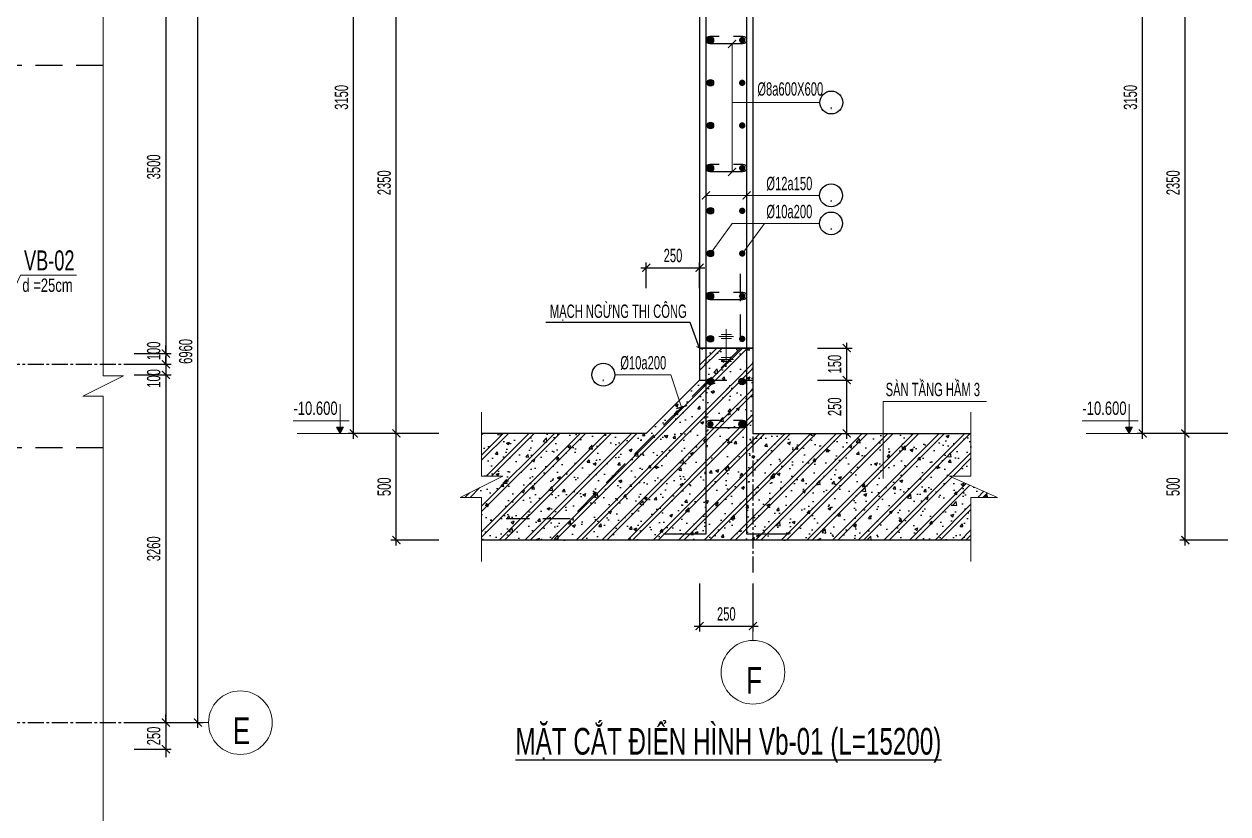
# Model space of a CAD drawing. Header units: millimetres. Extents: x 49116 to 95141, y 45601 to 60451.
# Drawn here: x 58884 to 64527, y 54745 to 58447 of the extents above; entities that cross this region are included whole.
import ezdxf
from ezdxf.enums import TextEntityAlignment as Align

# ---------------------------------------------------------------- set-up
doc = ezdxf.new("R2010")
doc.units = ezdxf.units.MM
doc.header["$MEASUREMENT"] = 0
doc.linetypes.add('CENTER2', pattern=[1.125, 0.75, -0.125, 0.125, -0.125])
doc.linetypes.add('HIDDEN', pattern=[9.525, 6.35, -3.175])
doc.layers.get('DEFPOINTS').update_dxf_attribs({"color": 252})
for name, color, linetype in [('10Midtext', 3, 'Continuous'), ('CDC.01.AXIS', 160, 'CENTER2'), ('CDC.02.DIM', 1, 'Continuous'), ('CDC.03.BORDER', 3, 'Continuous'), ('CDC.04.HIDDEN', 8, 'HIDDEN'), ('CDC.05.STEEL', 4, 'Continuous'), ('CDC.06.TEXT', 2, 'Continuous'), ('CDC.10.HATCH', 251, 'Continuous'), ('CDC.14.STEELNUM', 3, 'Continuous'), ('CDC.16.BIGTEXT', 6, 'Continuous')]:
    doc.layers.add(name, color=color, linetype=linetype)
doc.layers.add('CDC_11.NOTE', color=8, linetype='Continuous', lineweight=18)
doc.layers.add('KCS_CHI', color=1, linetype='Continuous', lineweight=15)
doc.styles.add('arial', font='arial.ttf', dxfattribs={"width": 0.6})
doc.styles.add('arial1', font='arial.ttf', dxfattribs={"width": 0.7})
doc.linetypes.add('ZIGZAG', pattern='A,0.0001,-0.2,[131,ltypeshp.shx,S=0.2,R=0,X=-0.2,Y=0],-0.4,[131,ltypeshp.shx,S=0.2,R=180,X=0.2,Y=0],-0.2', length=0.8001)
doc.dimstyles.new('1-25', dxfattribs={"dimscale": 25, "dimtxt": 2.5, "dimasz": 1, "dimexe": 1, "dimexo": 1, "dimgap": 1, "dimtad": 1, "dimdec": 0, "dimrnd": 1, "dimdsep": 46, "dimtxsty": 'arial1', "dimblk": 'ARCHTICK', "dimcen": 1, "dimdle": 1, "dimclrd": 1, "dimclre": 1, "dimclrt": 2, "dimadec": 0, "dimazin": 0, "dimtfac": 0.00072, "dimtdec": 0, "dimtix": 1, "dimtmove": 2, "dimatfit": 3, "dimldrblk": 'ARCHTICK', "dimfxl": 1, "dimtolj": 1, "dimarcsym": 0})
doc.dimstyles.new('DIM25', dxfattribs={"dimscale": 25, "dimtxt": 2.5, "dimasz": 1.5, "dimexe": 1, "dimexo": 0, "dimgap": 1, "dimtad": 1, "dimdec": 0, "dimzin": 0, "dimdsep": 46, "dimtxsty": 'arial', "dimblk1": 'ARCHTICK', "dimblk2": 'ARCHTICK', "dimsah": 1, "dimcen": 0.09, "dimdle": 1, "dimclrd": 256, "dimclre": 1, "dimclrt": 2, "dimadec": 0, "dimazin": 0, "dimtfac": 1, "dimtdec": 0, "dimtix": 1, "dimtmove": 2, "dimatfit": 0, "dimldrblk": 'DOT', "dimfxl": 50, "dimtolj": 1, "dimtzin": 0, "dimarcsym": 0})
doc.dimstyles.new('dim50', dxfattribs={"dimscale": 25, "dimtxt": 2.5, "dimasz": 1.5, "dimexe": 1, "dimexo": 0, "dimgap": 1, "dimtad": 1, "dimdec": 0, "dimlfac": 2, "dimzin": 0, "dimdsep": 46, "dimtxsty": 'arial', "dimblk1": 'ARCHTICK', "dimblk2": 'ARCHTICK', "dimsah": 1, "dimcen": 0.09, "dimdle": 1, "dimclrd": 256, "dimclre": 1, "dimclrt": 2, "dimadec": 0, "dimazin": 0, "dimtfac": 1, "dimtdec": 0, "dimtix": 1, "dimtmove": 2, "dimatfit": 0, "dimldrblk": 'DOT', "dimfxl": 50, "dimtolj": 1, "dimtzin": 0, "dimarcsym": 0})
pattern_1 = [(50, (38656.8, 85479.55), (143.45204, -12.55043), [15, -165]), (355, (38656.8, 85479.55), (-27.75027, 150.4384), [12, -132]), (100.4514, (38668.76, 85478.5), (115.7019, 137.8879), [12.74804, -140.2284]), (46.1842, (38656.8, 85519.55), (213.4482, -33.1038), [22.5, -247.5]), (96.6356, (38674.59, 85516.79), (186.9325, 194.8236), [19.122, -210.3426]), (351.1842, (38656.8, 85519.55), (186.9324, 194.8237), [18, -198]), (21, (38676.8, 85509.55), (119.3814, -80.52378), [15, -165]), (326, (38676.8, 85509.55), (48.66307, 145.03), [12, -132]), (71.4514, (38686.75, 85502.84), (168.04453, 64.5061), [12.74804, -140.2284]), (37.5, (38656.8, 85479.547), (2.43197, 66.57877), [0, -130.4, 0, -134, 0, -132.5]), (7.5, (38656.8, 85479.55), (52.61391, 78.88234), [0, -76.4, 0, -127.4, 0, -50.5]), (327.5, (38612.2, 85479.547), (106.76449, -4.510974), [0, -50, 0, -156, 0, -207]), (317.5, (38592.2, 85479.55), (116.63723, 20.021), [0, -65, 0, -103.6, 0, -147]), (45, (38656.8, 85479.55), (-60.10408, 60.10408), []), (45, (38656.8, 85504.05), (-60.10408, 60.10408), [])]

# ---------------------------------------------------------------- blocks, each defined once
blk = doc.blocks.new('_ArchTick')
at = {"color": 0, "linetype": 'ByBlock', "const_width": 0.15}
blk.add_lwpolyline([(-0.5, -0.5), (0.5, 0.5)], dxfattribs=at)
blk = doc.blocks.new('*D82')
at = {"layer": 'CDC.02.DIM', "color": 1, "lineweight": -2, "transparency": 16777216}
for p, q in [((59399.6, 58652.3), (59723.5, 58652.3)), ((59399.6, 55172.3), (59723.5, 55172.3))]:
    blk.add_line(p, q, dxfattribs=at)
at = {"layer": 'CDC.02.DIM', "lineweight": -2, "transparency": 16777216}
blk.add_line((59698.5, 55147.3), (59698.5, 58677.3), dxfattribs=at)
at = {"layer": 'DEFPOINTS', "color": 0, "transparency": 16777216}
for p in [(59399.6, 58652.3), (59698.5, 58652.3), (59399.6, 55172.3)]:
    blk.add_point(p, dxfattribs=at)
at = {"layer": 'CDC.02.DIM', "lineweight": -2, "transparency": 16777216, "xscale": 37.5, "yscale": 37.5, "zscale": 37.5}
for p, rotation in [((59698.5, 58652.3), 90), ((59698.5, 55172.3), 270)]:
    blk.add_blockref('_ArchTick', p, dxfattribs=dict(at, rotation=rotation))
at = {"layer": 'CDC.02.DIM', "color": 2, "transparency": 16777216, "insert": (59641.6, 56912.3), "char_height": 62.5, "attachment_point": 5, "rotation": 90, "style": 'arial'}
blk.add_mtext('\\A1;6960', dxfattribs=at)
blk = doc.blocks.new('_DOT')
at = {"color": 0, "linetype": 'ByBlock'}
blk.add_line((-0.5, 0), (-1, 0), dxfattribs=at)
at = {"color": 0, "linetype": 'ByBlock', "const_width": 0.5}
blk.add_lwpolyline([(-0.25, 0, 1), (0.25, 0, 1)], format="xyb", close=True, dxfattribs=at)
blk = doc.blocks.new('*D99')
at = {"layer": 'CDC.02.DIM', "color": 1, "lineweight": -2, "transparency": 16777216}
for p, q in [((62603.8, 56778), (62765.5, 56778)), ((62603.8, 56528), (62765.5, 56528))]:
    blk.add_line(p, q, dxfattribs=at)
at = {"layer": 'CDC.02.DIM', "lineweight": -2, "transparency": 16777216}
blk.add_line((62740.5, 56503), (62740.5, 56803), dxfattribs=at)
at = {"layer": 'DEFPOINTS', "color": 0, "transparency": 16777216}
for p in [(62603.8, 56778), (62740.5, 56778), (62603.8, 56528)]:
    blk.add_point(p, dxfattribs=at)
at = {"layer": 'CDC.02.DIM', "lineweight": -2, "transparency": 16777216, "xscale": 37.5, "yscale": 37.5, "zscale": 37.5}
for p, rotation in [((62740.5, 56778), 90), ((62740.5, 56528), 270)]:
    blk.add_blockref('_ArchTick', p, dxfattribs=dict(at, rotation=rotation))
at = {"layer": 'CDC.02.DIM', "color": 2, "transparency": 16777216, "insert": (62683.6, 56653), "char_height": 62.5, "attachment_point": 5, "rotation": 90, "style": 'arial'}
blk.add_mtext('\\A1;250', dxfattribs=at)
blk = doc.blocks.new('*D100')
at = {"layer": 'CDC.02.DIM', "color": 1, "lineweight": -2, "transparency": 16777216}
for p, q in [((62050.6, 55824.6), (62050.6, 55599.6)), ((62300.6, 55824.6), (62300.6, 55599.6))]:
    blk.add_line(p, q, dxfattribs=at)
at = {"layer": 'CDC.02.DIM', "lineweight": -2, "transparency": 16777216}
blk.add_line((62025.6, 55624.6), (62325.6, 55624.6), dxfattribs=at)
at = {"layer": 'DEFPOINTS', "color": 0, "transparency": 16777216}
for p in [(62050.6, 55824.6), (62300.6, 55824.6), (62300.6, 55624.6)]:
    blk.add_point(p, dxfattribs=at)
at = {"layer": 'CDC.02.DIM', "lineweight": -2, "transparency": 16777216, "xscale": 37.5, "yscale": 37.5, "zscale": 37.5, "rotation": 180}
blk.add_blockref('_ArchTick', (62050.6, 55624.6), dxfattribs=at)
at = {"layer": 'CDC.02.DIM', "lineweight": -2, "transparency": 16777216, "xscale": 37.5, "yscale": 37.5, "zscale": 37.5}
blk.add_blockref('_ArchTick', (62300.6, 55624.6), dxfattribs=at)
at = {"layer": 'CDC.02.DIM', "color": 2, "transparency": 16777216, "insert": (62175.6, 55681.5), "char_height": 62.5, "attachment_point": 5, "style": 'arial'}
blk.add_mtext('\\A1;250', dxfattribs=at)
blk = doc.blocks.new('*D98')
at = {"layer": 'CDC.02.DIM', "lineweight": -2, "transparency": 16777216}
blk.add_line((62740.5, 56753), (62740.5, 56953), dxfattribs=at)
at = {"layer": 'CDC.02.DIM', "color": 1, "lineweight": -2, "transparency": 16777216}
for p, q in [((62603.8, 56928), (62765.5, 56928)), ((62603.8, 56778), (62765.5, 56778))]:
    blk.add_line(p, q, dxfattribs=at)
at = {"layer": 'DEFPOINTS', "color": 0, "transparency": 16777216}
for p in [(62603.8, 56928), (62740.5, 56928), (62603.8, 56778)]:
    blk.add_point(p, dxfattribs=at)
at = {"layer": 'CDC.02.DIM', "lineweight": -2, "transparency": 16777216, "xscale": 37.5, "yscale": 37.5, "zscale": 37.5}
for p, rotation in [((62740.5, 56928), 90), ((62740.5, 56778), 270)]:
    blk.add_blockref('_ArchTick', p, dxfattribs=dict(at, rotation=rotation))
at = {"layer": 'CDC.02.DIM', "color": 2, "transparency": 16777216, "insert": (62683.6, 56853), "char_height": 62.5, "attachment_point": 5, "rotation": 90, "style": 'arial'}
blk.add_mtext('\\A1;150', dxfattribs=at)
blk = doc.blocks.new('*D94')
at = {"layer": 'CDC.02.DIM', "lineweight": -2, "transparency": 16777216}
blk.add_line((60628.7, 56003), (60628.7, 56553), dxfattribs=at)
at = {"layer": 'CDC.02.DIM', "color": 1, "lineweight": -2, "transparency": 16777216}
for p, q in [((60828.7, 56528), (60603.7, 56528)), ((60828.7, 56028), (60603.7, 56028))]:
    blk.add_line(p, q, dxfattribs=at)
at = {"layer": 'DEFPOINTS', "color": 0, "transparency": 16777216}
for p in [(60628.7, 56528), (60828.7, 56528), (60828.7, 56028)]:
    blk.add_point(p, dxfattribs=at)
at = {"layer": 'CDC.02.DIM', "lineweight": -2, "transparency": 16777216, "xscale": 37.5, "yscale": 37.5, "zscale": 37.5}
for p, rotation in [((60628.7, 56528), 90), ((60628.7, 56028), 270)]:
    blk.add_blockref('_ArchTick', p, dxfattribs=dict(at, rotation=rotation))
at = {"layer": 'CDC.02.DIM', "color": 2, "transparency": 16777216, "insert": (60571.8, 56278), "char_height": 62.5, "attachment_point": 5, "rotation": 90, "style": 'arial'}
blk.add_mtext('\\A1;500', dxfattribs=at)
blk = doc.blocks.new('*D95')
at = {"layer": 'CDC.02.DIM', "color": 1, "lineweight": -2, "transparency": 16777216}
for p, q in [((60827.7, 58877.6), (60603.7, 58877.6)), ((60827.7, 56528), (60603.7, 56528))]:
    blk.add_line(p, q, dxfattribs=at)
at = {"layer": 'CDC.02.DIM', "lineweight": -2, "transparency": 16777216}
blk.add_line((60628.7, 56503), (60628.7, 58902.6), dxfattribs=at)
at = {"layer": 'DEFPOINTS', "color": 0, "transparency": 16777216}
for p in [(60628.7, 58877.6), (60827.7, 58877.6), (60827.7, 56528)]:
    blk.add_point(p, dxfattribs=at)
at = {"layer": 'CDC.02.DIM', "lineweight": -2, "transparency": 16777216, "xscale": 37.5, "yscale": 37.5, "zscale": 37.5}
for p, rotation in [((60628.7, 58877.6), 90), ((60628.7, 56528), 270)]:
    blk.add_blockref('_ArchTick', p, dxfattribs=dict(at, rotation=rotation))
at = {"layer": 'CDC.02.DIM', "color": 2, "transparency": 16777216, "insert": (60571.8, 57702.8), "char_height": 62.5, "attachment_point": 5, "rotation": 90, "style": 'arial'}
blk.add_mtext('\\A1;2350', dxfattribs=at)
blk = doc.blocks.new('*D97')
at = {"layer": 'CDC.02.DIM', "color": 1, "lineweight": -2, "transparency": 16777216}
for p, q in [((60828.7, 59678), (60403.7, 59678)), ((60828.7, 56528), (60403.7, 56528))]:
    blk.add_line(p, q, dxfattribs=at)
at = {"layer": 'CDC.02.DIM', "lineweight": -2, "transparency": 16777216}
blk.add_line((60428.7, 56503), (60428.7, 59703), dxfattribs=at)
at = {"layer": 'DEFPOINTS', "color": 0, "transparency": 16777216}
for p in [(60428.7, 59678), (60828.7, 59678), (60828.7, 56528)]:
    blk.add_point(p, dxfattribs=at)
at = {"layer": 'CDC.02.DIM', "lineweight": -2, "transparency": 16777216, "xscale": 37.5, "yscale": 37.5, "zscale": 37.5}
for p, rotation in [((60428.7, 59678), 90), ((60428.7, 56528), 270)]:
    blk.add_blockref('_ArchTick', p, dxfattribs=dict(at, rotation=rotation))
at = {"layer": 'CDC.02.DIM', "color": 2, "transparency": 16777216, "insert": (60371.8, 58103), "char_height": 62.5, "attachment_point": 5, "rotation": 90, "style": 'arial'}
blk.add_mtext('\\A1;3150', dxfattribs=at)
blk = doc.blocks.new('*D104')
at = {"layer": 'CDC.02.DIM', "lineweight": -2, "transparency": 16777216}
blk.add_line((64327, 56003), (64327, 56553), dxfattribs=at)
at = {"layer": 'CDC.02.DIM', "color": 1, "lineweight": -2, "transparency": 16777216}
for p, q in [((64527, 56528), (64302, 56528)), ((64527, 56028), (64302, 56028))]:
    blk.add_line(p, q, dxfattribs=at)
at = {"layer": 'DEFPOINTS', "color": 0, "transparency": 16777216}
for p in [(64327, 56528), (64527, 56528), (64527, 56028)]:
    blk.add_point(p, dxfattribs=at)
at = {"layer": 'CDC.02.DIM', "lineweight": -2, "transparency": 16777216, "xscale": 37.5, "yscale": 37.5, "zscale": 37.5}
for p, rotation in [((64327, 56528), 90), ((64327, 56028), 270)]:
    blk.add_blockref('_ArchTick', p, dxfattribs=dict(at, rotation=rotation))
at = {"layer": 'CDC.02.DIM', "color": 2, "transparency": 16777216, "insert": (64270.1, 56278), "char_height": 62.5, "attachment_point": 5, "rotation": 90, "style": 'arial'}
blk.add_mtext('\\A1;500', dxfattribs=at)
blk = doc.blocks.new('*D105')
at = {"layer": 'CDC.02.DIM', "color": 1, "lineweight": -2, "transparency": 16777216}
for p, q in [((64526.1, 58877.6), (64302, 58877.6)), ((64527, 56528), (64302, 56528))]:
    blk.add_line(p, q, dxfattribs=at)
at = {"layer": 'CDC.02.DIM', "lineweight": -2, "transparency": 16777216}
blk.add_line((64327, 56503), (64327, 58902.6), dxfattribs=at)
at = {"layer": 'DEFPOINTS', "color": 0, "transparency": 16777216}
for p in [(64327, 58877.6), (64526.1, 58877.6), (64527, 56528)]:
    blk.add_point(p, dxfattribs=at)
at = {"layer": 'CDC.02.DIM', "lineweight": -2, "transparency": 16777216, "xscale": 37.5, "yscale": 37.5, "zscale": 37.5}
for p, rotation in [((64327, 58877.6), 90), ((64327, 56528), 270)]:
    blk.add_blockref('_ArchTick', p, dxfattribs=dict(at, rotation=rotation))
at = {"layer": 'CDC.02.DIM', "color": 2, "transparency": 16777216, "insert": (64270.1, 57702.8), "char_height": 62.5, "attachment_point": 5, "rotation": 90, "style": 'arial'}
blk.add_mtext('\\A1;2350', dxfattribs=at)
blk = doc.blocks.new('*D107')
at = {"layer": 'CDC.02.DIM', "color": 1, "lineweight": -2, "transparency": 16777216}
for p, q in [((64527, 59678), (64102.1, 59678)), ((64527, 56528), (64102.1, 56528))]:
    blk.add_line(p, q, dxfattribs=at)
at = {"layer": 'CDC.02.DIM', "lineweight": -2, "transparency": 16777216}
blk.add_line((64127.1, 56503), (64127.1, 59703), dxfattribs=at)
at = {"layer": 'DEFPOINTS', "color": 0, "transparency": 16777216}
for p in [(64127.1, 59678), (64527, 59678), (64527, 56528)]:
    blk.add_point(p, dxfattribs=at)
at = {"layer": 'CDC.02.DIM', "lineweight": -2, "transparency": 16777216, "xscale": 37.5, "yscale": 37.5, "zscale": 37.5}
for p, rotation in [((64127.1, 59678), 90), ((64127.1, 56528), 270)]:
    blk.add_blockref('_ArchTick', p, dxfattribs=dict(at, rotation=rotation))
at = {"layer": 'CDC.02.DIM', "color": 2, "transparency": 16777216, "insert": (64070.1, 58103), "char_height": 62.5, "attachment_point": 5, "rotation": 90, "style": 'arial'}
blk.add_mtext('\\A1;3150', dxfattribs=at)
blk = doc.blocks.new('*D200')
at = {"layer": 'CDC.02.DIM', "lineweight": -2, "transparency": 16777216}
blk.add_line((61775.6, 57304.6), (62075.6, 57304.6), dxfattribs=at)
at = {"layer": 'CDC.02.DIM', "color": 1, "lineweight": -2, "transparency": 16777216}
for p, q in [((61800.6, 57208.4), (61800.6, 57329.6)), ((62050.6, 57208.4), (62050.6, 57329.6))]:
    blk.add_line(p, q, dxfattribs=at)
at = {"layer": 'DEFPOINTS', "color": 0, "transparency": 16777216}
for p in [(62050.6, 57304.6), (61800.6, 57208.4), (62050.6, 57208.4)]:
    blk.add_point(p, dxfattribs=at)
at = {"layer": 'CDC.02.DIM', "lineweight": -2, "transparency": 16777216, "xscale": 37.5, "yscale": 37.5, "zscale": 37.5, "rotation": 180}
blk.add_blockref('_ArchTick', (61800.6, 57304.6), dxfattribs=at)
at = {"layer": 'CDC.02.DIM', "lineweight": -2, "transparency": 16777216, "xscale": 37.5, "yscale": 37.5, "zscale": 37.5}
blk.add_blockref('_ArchTick', (62050.6, 57304.6), dxfattribs=at)
at = {"layer": 'CDC.02.DIM', "color": 2, "transparency": 16777216, "insert": (61925.6, 57361.5), "char_height": 62.5, "attachment_point": 5, "style": 'arial'}
blk.add_mtext('\\A1;250', dxfattribs=at)
blk = doc.blocks.new('bang')
at = {"layer": 'CDC_11.NOTE', "ltscale": 3}
for points in [[(-25, 65), (25, 65)], [(0, 90), (0, -90)], [(-35, 55), (35, 55)], [(-25, 45), (25, 45)], [(-35, -55), (35, -55)], [(-25, -45), (25, -45)], [(-25, -65), (25, -65)]]:
    blk.add_lwpolyline(points, dxfattribs=at)
blk = doc.blocks.new('*D221')
at = {"layer": 'CDC.02.DIM', "color": 1, "lineweight": -2, "transparency": 16777216}
for p, q in [((59399.6, 58652.3), (59573.5, 58652.3)), ((59399.6, 56902.3), (59573.5, 56902.3))]:
    blk.add_line(p, q, dxfattribs=at)
at = {"layer": 'CDC.02.DIM', "lineweight": -2, "transparency": 16777216}
blk.add_line((59548.5, 58677.3), (59548.5, 56877.3), dxfattribs=at)
at = {"layer": 'DEFPOINTS', "color": 0, "transparency": 16777216}
for p in [(59399.6, 58652.3), (59399.6, 56902.3), (59548.5, 56902.3)]:
    blk.add_point(p, dxfattribs=at)
at = {"layer": 'CDC.02.DIM', "lineweight": -2, "transparency": 16777216, "xscale": 37.5, "yscale": 37.5, "zscale": 37.5}
for p, rotation in [((59548.5, 58652.3), 90), ((59548.5, 56902.3), 270)]:
    blk.add_blockref('_ArchTick', p, dxfattribs=dict(at, rotation=rotation))
at = {"layer": 'CDC.02.DIM', "color": 2, "transparency": 16777216, "insert": (59491.5, 57777.3), "char_height": 62.5, "attachment_point": 5, "rotation": 90, "style": 'arial'}
blk.add_mtext('\\A1;3500', dxfattribs=at)
blk = doc.blocks.new('*D222')
at = {"layer": 'CDC.02.DIM', "color": 1, "lineweight": -2, "transparency": 16777216}
for p, q in [((59399.6, 56902.3), (59573.5, 56902.3)), ((59399.6, 56852.3), (59573.5, 56852.3))]:
    blk.add_line(p, q, dxfattribs=at)
at = {"layer": 'CDC.02.DIM', "lineweight": -2, "transparency": 16777216}
for p, q in [((59548.5, 56902.3), (59548.5, 56939.8)), ((59548.5, 56902.3), (59548.5, 56852.3)), ((59548.5, 56852.3), (59548.5, 56814.8))]:
    blk.add_line(p, q, dxfattribs=at)
at = {"layer": 'DEFPOINTS', "color": 0, "transparency": 16777216}
for p in [(59399.6, 56902.3), (59399.6, 56852.3), (59548.5, 56852.3)]:
    blk.add_point(p, dxfattribs=at)
at = {"layer": 'CDC.02.DIM', "lineweight": -2, "transparency": 16777216, "xscale": 37.5, "yscale": 37.5, "zscale": 37.5}
for p, rotation in [((59548.5, 56902.3), 270), ((59548.5, 56852.3), 90)]:
    blk.add_blockref('_ArchTick', p, dxfattribs=dict(at, rotation=rotation))
at = {"layer": 'CDC.02.DIM', "color": 2, "transparency": 16777216, "insert": (59491.6, 56914.7), "char_height": 62.5, "attachment_point": 5, "rotation": 90, "style": 'arial'}
blk.add_mtext('\\A1;100', dxfattribs=at)
blk = doc.blocks.new('*D223')
at = {"layer": 'CDC.02.DIM', "lineweight": -2, "transparency": 16777216}
for p, q in [((59548.5, 56852.3), (59548.5, 56889.8)), ((59548.5, 56852.3), (59548.5, 56802.3)), ((59548.5, 56802.3), (59548.5, 56764.8))]:
    blk.add_line(p, q, dxfattribs=at)
at = {"layer": 'CDC.02.DIM', "color": 1, "lineweight": -2, "transparency": 16777216}
for p, q in [((59399.6, 56852.3), (59573.5, 56852.3)), ((59399.6, 56802.3), (59573.5, 56802.3))]:
    blk.add_line(p, q, dxfattribs=at)
at = {"layer": 'DEFPOINTS', "color": 0, "transparency": 16777216}
for p in [(59399.6, 56852.3), (59399.6, 56802.3), (59548.5, 56802.3)]:
    blk.add_point(p, dxfattribs=at)
at = {"layer": 'CDC.02.DIM', "lineweight": -2, "transparency": 16777216, "xscale": 37.5, "yscale": 37.5, "zscale": 37.5}
for p, rotation in [((59548.5, 56852.3), 270), ((59548.5, 56802.3), 90)]:
    blk.add_blockref('_ArchTick', p, dxfattribs=dict(at, rotation=rotation))
at = {"layer": 'CDC.02.DIM', "color": 2, "transparency": 16777216, "insert": (59491.6, 56785.7), "char_height": 62.5, "attachment_point": 5, "rotation": 90, "style": 'arial'}
blk.add_mtext('\\A1;100', dxfattribs=at)
blk = doc.blocks.new('*D224')
at = {"layer": 'CDC.02.DIM', "color": 1, "lineweight": -2, "transparency": 16777216}
for p, q in [((59399.6, 56802.3), (59573.5, 56802.3)), ((59399.6, 55172.3), (59573.5, 55172.3))]:
    blk.add_line(p, q, dxfattribs=at)
at = {"layer": 'CDC.02.DIM', "lineweight": -2, "transparency": 16777216}
blk.add_line((59548.5, 56827.3), (59548.5, 55147.3), dxfattribs=at)
at = {"layer": 'DEFPOINTS', "color": 0, "transparency": 16777216}
for p in [(59399.6, 56802.3), (59399.6, 55172.3), (59548.5, 55172.3)]:
    blk.add_point(p, dxfattribs=at)
at = {"layer": 'CDC.02.DIM', "lineweight": -2, "transparency": 16777216, "xscale": 37.5, "yscale": 37.5, "zscale": 37.5}
for p, rotation in [((59548.5, 56802.3), 90), ((59548.5, 55172.3), 270)]:
    blk.add_blockref('_ArchTick', p, dxfattribs=dict(at, rotation=rotation))
at = {"layer": 'CDC.02.DIM', "color": 2, "transparency": 16777216, "insert": (59491.5, 55987.3), "char_height": 62.5, "attachment_point": 5, "rotation": 90, "style": 'arial'}
blk.add_mtext('\\A1;3260', dxfattribs=at)
blk = doc.blocks.new('*D225')
at = {"layer": 'CDC.02.DIM', "lineweight": -2, "transparency": 16777216}
for p, q in [((59548.5, 55172.3), (59548.5, 55209.8)), ((59548.5, 55172.3), (59548.5, 55047.3)), ((59548.5, 55047.3), (59548.5, 55009.8))]:
    blk.add_line(p, q, dxfattribs=at)
at = {"layer": 'CDC.02.DIM', "color": 1, "lineweight": -2, "transparency": 16777216}
for p, q in [((59399.6, 55172.3), (59573.5, 55172.3)), ((59399.6, 55047.3), (59573.5, 55047.3))]:
    blk.add_line(p, q, dxfattribs=at)
at = {"layer": 'DEFPOINTS', "color": 0, "transparency": 16777216}
for p in [(59399.6, 55172.3), (59399.6, 55047.3), (59548.5, 55047.3)]:
    blk.add_point(p, dxfattribs=at)
at = {"layer": 'CDC.02.DIM', "lineweight": -2, "transparency": 16777216, "xscale": 37.5, "yscale": 37.5, "zscale": 37.5}
for p, rotation in [((59548.5, 55172.3), 270), ((59548.5, 55047.3), 90)]:
    blk.add_blockref('_ArchTick', p, dxfattribs=dict(at, rotation=rotation))
at = {"layer": 'CDC.02.DIM', "color": 2, "transparency": 16777216, "insert": (59491.6, 55109.8), "char_height": 62.5, "attachment_point": 5, "rotation": 90, "style": 'arial'}
blk.add_mtext('\\A1;250', dxfattribs=at)

msp = doc.modelspace()

# ---------------------------------------------------------------- hatches: boundary and pattern name
at = {"layer": 'CDC.05.STEEL'}
for points in [[(62116.12, 58371.3, 1), (62086.12, 58371.3, 1)], [(62235.04, 58371.3, -1), (62265.04, 58371.3, -1)], [(62116.12, 58171.3, 1), (62086.12, 58171.3, 1)], [(62235.04, 58171.3, -1), (62265.04, 58171.3, -1)], [(62116.12, 57971.3, 1), (62086.12, 57971.3, 1)], [(62235.04, 57971.3, -1), (62265.04, 57971.3, -1)], [(62116.12, 57771.3, 1), (62086.12, 57771.3, 1)], [(62235.04, 57771.3, -1), (62265.04, 57771.3, -1)], [(62116.12, 57571.3, 1), (62086.12, 57571.3, 1)], [(62235.04, 57571.3, -1), (62265.04, 57571.3, -1)], [(62116.12, 57371.3, 1), (62086.12, 57371.3, 1)], [(62235.04, 57371.3, -1), (62265.04, 57371.3, -1)], [(62116.12, 57171.3, 1), (62086.12, 57171.3, 1)], [(62235.04, 57171.3, -1), (62265.04, 57171.3, -1)], [(62116.12, 56971.3, 1), (62086.12, 56971.3, 1)], [(62235.04, 56971.3, -1), (62265.04, 56971.3, -1)], [(62116.12, 56771.3, 1), (62086.12, 56771.3, 1)], [(62235.04, 56771.3, -1), (62265.04, 56771.3, -1)], [(62116.12, 56571.3, 1), (62086.12, 56571.3, 1)], [(62235.04, 56571.3, -1), (62265.04, 56571.3, -1)]]:
    msp.add_hatch(color=1, dxfattribs=at).paths.add_polyline_path(points)
at = {"layer": 'CDC.10.HATCH'}
h = msp.add_hatch(dxfattribs=at)
h.set_pattern_fill('CHAU-01', color=256, scale=20, style=0, pattern_type=2)
h.set_pattern_definition(pattern_1)
h.paths.add_polyline_path([(62300.58, 56928.02), (62240.58, 56928.02), (62240.58, 56875.6), (62175.58, 56810.6), (62258.15, 56728.02), (62300.58, 56728.02)])
h.paths.add_polyline_path([(62265.04, 56771.3, -1), (62235.04, 56771.3, -1)], flags=16)
h.paths.add_polyline_path([(62240.58, 56928.02), (62175.58, 56928.02), (62175.58, 56810.6), (62240.58, 56875.6)])
h.paths.add_polyline_path([(62175.55, 56928.02), (62110.58, 56928.02), (62110.58, 56875.6), (62175.58, 56810.6), (62175.58, 56869.03), (62175.55, 56869.03)], flags=17)
h.paths.add_polyline_path([(62110.58, 56875.6), (62110.58, 56928.02), (62050.58, 56928.02), (62050.58, 56728.02), (62093, 56728.02), (62175.58, 56810.6)])
h.paths.add_polyline_path([(62116.12, 56771.3, -1), (62086.12, 56771.3, -1)], flags=16)
h.paths.add_polyline_path([(62175.58, 56810.6), (62175.58, 56753.67), (62232.51, 56753.67)])
h.paths.add_polyline_path([(62175.58, 56810.6), (62118.64, 56753.67), (62175.58, 56753.67)], flags=17)
h.paths.add_polyline_path([(62232.51, 56753.67), (62175.58, 56753.67), (62175.58, 56728.02), (62258.15, 56728.02)])
h.paths.add_polyline_path([(62270.58, 56771.89, -0.4142136), (62252.35, 56753.67), (62232.51, 56753.67), (62258.15, 56728.02), (62270.58, 56728.02)], flags=16)
h = msp.add_hatch(dxfattribs=at)
h.set_pattern_fill('CHAU-01', color=256, scale=20, style=0, pattern_type=2)
h.set_pattern_definition(pattern_1)
h.paths.add_polyline_path([(63322.49, 56528.02), (62300.58, 56528.02), (62300.58, 56728.02), (62270.58, 56728.02), (62270.58, 56715.6), (62258.15, 56728.02), (62050.58, 56778.02), (61800.58, 56528.02), (61028.67, 56528.02), (61028.67, 56328.02), (61128.67, 56328.02), (60928.67, 56228.02), (61028.67, 56228.02), (61028.67, 56028.02), (63322.49, 56028.02), (63322.49, 56228.02), (63447.49, 56228.02), (63222.49, 56328.02), (63322.49, 56328.02)])
at = {"layer": 'KCS_CHI'}
for points in [[(60365.24, 56557.02), (60348.74, 56557.02), (60365.24, 56528.02)], [(60365.24, 56557.02), (60381.74, 56557.02), (60365.24, 56528.02)], [(64063.55, 56557.02), (64047.05, 56557.02), (64063.55, 56528.02)], [(64063.55, 56557.02), (64080.05, 56557.02), (64063.55, 56528.02)]]:
    msp.add_hatch(color=256, dxfattribs=at).paths.add_polyline_path(points)

# ---------------------------------------------------------------- linework, layer by layer
at = {"layer": 'CDC.01.AXIS', "ltscale": 100}
for p, q in [((62300.58, 60000.36), (62300.58, 55874.19)), ((50688.22, 56852.3), (59448.48, 56852.3)), ((50688.22, 55172.3), (59498.48, 55172.3))]:
    msp.add_line(p, q, dxfattribs=at)
at = {"layer": 'CDC.03.BORDER', "ltscale": 5}
for p, q in [((62300.58, 59678.02), (62300.58, 56528.02)), ((62050.58, 59078.02), (62050.58, 56778.02))]:
    msp.add_line(p, q, dxfattribs=at)
at = {"layer": 'CDC.03.BORDER', "linetype": 'ZIGZAG', "ltscale": 40}
msp.add_line((62300.58, 56928.02), (62050.58, 56928.02), dxfattribs=at)
at = {"layer": 'CDC.03.BORDER'}
for p, q in [((61800.58, 56528.02), (62050.58, 56778.02)), ((61800.58, 56528.02), (61028.67, 56528.02)), ((62300.58, 56528.02), (63322.49, 56528.02)), ((63322.49, 56028.02), (61028.67, 56028.02))]:
    msp.add_line(p, q, dxfattribs=at)
at = {"layer": 'CDC.04.HIDDEN', "ltscale": 20}
for p, q in [((59254.21, 58252.3), (58827.85, 58252.3)), ((62050.58, 56778.02), (62300.58, 56778.02)), ((59254.21, 56459.8), (58802.85, 56459.8))]:
    msp.add_line(p, q, dxfattribs=at)
at = {"layer": 'CDC.05.STEEL'}
msp.add_line((62050.58, 56928.02), (62300.58, 56928.02), dxfattribs=at)
for points in [[(61880.58, 56058.02), (62080.58, 56058.02), (62080.58, 59648.02), (61880.58, 59648.02)], [(62070.58, 59648.02), (62270.58, 59648.02), (62270.58, 56058.02), (62470.58, 56058.02)]]:
    msp.add_lwpolyline(points, dxfattribs=at)
for points in [[(62209.83, 58390.12), (62252.35, 58390.12, -1), (62252.35, 58353.67), (62098.8, 58353.67, -1), (62098.8, 58390.12), (62141.33, 58390.12)], [(62209.83, 57790.12), (62252.35, 57790.12, -1), (62252.35, 57753.67), (62098.8, 57753.67, -1), (62098.8, 57790.12), (62141.33, 57790.12)], [(62209.83, 57190.12), (62252.35, 57190.12, -1), (62252.35, 57153.67), (62098.8, 57153.67, -1), (62098.8, 57190.12), (62141.33, 57190.12)], [(62209.83, 56590.12), (62252.35, 56590.12, -1), (62252.35, 56553.67), (62098.8, 56553.67, -1), (62098.8, 56590.12), (62141.33, 56590.12)]]:
    msp.add_lwpolyline(points, format="xyb", dxfattribs=at)
at = {"layer": 'CDC.05.STEEL', "linetype": 'HIDDEN', "ltscale": 20}
msp.add_lwpolyline([(62240.58, 57275.6), (62240.58, 56925.6), (61443, 56128.02), (61143, 56128.02)], dxfattribs=at)
at = {"layer": 'CDC.05.STEEL', "color": 1}
for centre in [(62101.12, 58371.3), (62101.12, 58171.3), (62101.12, 57971.3), (62101.12, 57771.3), (62101.12, 57571.3), (62101.12, 57371.3), (62101.12, 57171.3), (62101.12, 56971.3), (62101.12, 56771.3), (62250.04, 56771.3), (62250.04, 56771.3), (62250.04, 56771.3), (62250.04, 56571.3), (62250.04, 56571.3), (62250.04, 56571.3)]:
    msp.add_circle(centre, 15, dxfattribs=at)
at = {"layer": 'CDC.14.STEELNUM', "color": 1}
for centre in [(62667.65, 58079.05), (62666.79, 57643.59), (62666.79, 57512.2), (61598.97, 56802.88), (61598.97, 56802.88)]:
    msp.add_circle(centre, 53.62, dxfattribs=at)
at = {"layer": 'KCS_CHI'}
for p, q in [((62203.21, 58353.67), (62203.21, 57753.67)), ((62203.21, 58079.05), (62614.02, 58079.05)), ((62080.58, 57643.59), (62613.17, 57643.59)), ((62101.12, 57371.3), (62203.79, 57512.2)), ((62203.79, 57512.2), (62613.17, 57512.2)), ((62251.65, 57370.6), (62354.83, 57512.2)), ((60365.24, 56665.52), (60365.24, 56528.02)), ((62911.53, 56316.41), (62911.53, 56677.66)), ((62911.53, 56677.66), (63395.53, 56677.66)), ((64063.55, 56665.52), (64063.55, 56528.02)), ((60145.24, 56586.52), (60408.24, 56586.52)), ((60365.24, 56528.02), (60348.74, 56557.02)), ((60348.74, 56557.02), (60365.24, 56557.02)), ((60365.24, 56528.02), (60381.74, 56557.02)), ((60381.74, 56557.02), (60365.24, 56557.02)), ((63843.55, 56586.52), (64106.55, 56586.52)), ((64063.55, 56528.02), (64047.05, 56557.02)), ((64047.05, 56557.02), (64063.55, 56557.02)), ((64063.55, 56528.02), (64080.05, 56557.02)), ((64080.05, 56557.02), (64063.55, 56557.02)), ((60163.48, 56528.02), (60428.74, 56528.02)), ((63861.79, 56528.02), (64127.05, 56528.02)), ((62300.58, 55557.56), (62300.58, 55624.57)), ((59748.48, 55172.3), (59698.48, 55172.3))]:
    msp.add_line(p, q, dxfattribs=at)
for points in [[(59254.21, 54408.82), (59254.21, 56703.18), (59158.81, 56703.18), (59349.61, 56798.58), (59254.21, 56798.58), (59254.21, 59601.31)], [(61966.26, 56651.28), (61915.46, 56802.88), (61652.6, 56802.88)], [(61028.67, 56628.02), (61028.67, 56328.02), (61128.67, 56328.02), (60928.67, 56228.02), (61028.67, 56228.02), (61028.67, 55928.02)], [(63322.49, 56628.02), (63322.49, 56328.02), (63222.49, 56328.02), (63447.49, 56228.02), (63322.49, 56228.02), (63322.49, 55928.02)]]:
    msp.add_lwpolyline(points, dxfattribs=at)
at = {"layer": 'KCS_CHI', "color": 1, "linetype": 'ByBlock'}
msp.add_lwpolyline([(59129.24, 57269.14), (58866.81, 57269.14), (58802.85, 57128.39)], dxfattribs=at)
at = {"layer": 'KCS_CHI'}
for centre in [(62300.58, 55408.42), (59897.62, 55172.3)]:
    msp.add_circle(centre, 149.14, dxfattribs=at)

# ---------------------------------------------------------------- block references
at = {"layer": 'CDC.02.DIM', "yscale": 37.5, "zscale": 37.5}
for p, xscale, rotation in [((62203.21, 58353.67), 37.5, 180), ((62203.21, 57753.67), 37.5, 180), ((62080.58, 57643.59), 37.5, 180), ((62270.58, 57643.59), 37.5, 180), ((61966.26, 56651.28), -37.50000000004403, 240.4671410839667)]:
    msp.add_blockref('_ArchTick', p, dxfattribs=dict(at, xscale=xscale, rotation=rotation))
at = {"layer": 'KCS_CHI', "xscale": 0.9799999999999999, "yscale": 0.9799999999999999, "zscale": 0.9799999999999999}
msp.add_blockref('bang', (62175.58, 56928.02), dxfattribs=at)

# ---------------------------------------------------------------- texts
at = {"layer": '10Midtext', "style": 'arial', "width": 0.65}
msp.add_text('VB-02', height=93.75, dxfattribs=at).set_placement((58883.48, 57292.17))
at = {"layer": 'CDC.06.TEXT'}
for s, style, width, p in [('%%C8a600X600', 'arial', 0.6, (62320.99, 58111.1)), ('%%C12a150', 'arial', 0.6, (62363.24, 57668.12)), ('%%C10a200', 'arial', 0.6, (62363.24, 57536.72)), ('MẠCH NGỪNG THI CÔNG', 'arial', 0.6, (61348.64, 57069.48)), ('%%C10a200', 'arial', 0.6, (61678.55, 56828.15)), ('SÀN TẦNG HẦM 3', 'arial', 0.6, (62922.53, 56702.66)), ('-10.600', 'arial1', 0.7, (60146.37, 56614.92)), ('-10.600', 'arial1', 0.7, (63844.68, 56614.92))]:
    msp.add_text(s, height=62.5, dxfattribs=dict(at, style=style, width=width)).set_placement(p)
at = {"layer": 'CDC.06.TEXT', "color": 2, "style": 'arial', "width": 0.7}
msp.add_text('d =25cm', height=62.5, dxfattribs=at).set_placement((58875.5, 57222.7), align=Align.MIDDLE_LEFT)
at = {"layer": 'CDC.14.STEELNUM', "linetype": 'ByBlock', "style": 'arial', "width": 0.6}
for p in [(62667.65, 58079.05), (62666.79, 57643.59), (62666.79, 57512.2), (61598.9, 56802.88)]:
    msp.add_text('.', height=62.5, dxfattribs=at).set_placement(p, align=Align.MIDDLE_CENTER)
at = {"layer": 'CDC.16.BIGTEXT', "color": 6, "style": 'arial', "width": 0.65}
msp.add_text('%%UMẶT CẮT ĐIỂN HÌNH Vb-01 (L=15200)', height=125, dxfattribs=at).set_placement((62185.45, 55085.03, 0), align=Align.MIDDLE)
at = {"layer": 'CDC.16.BIGTEXT', "char_height": 125, "width": 116.16, "attachment_point": 8, "line_spacing_factor": 0.938532}
for s, insert in [('{\\fArial|b0|i0|c163|p34;\\W0.7;F}', (62305.85, 55307.69)), ('{\\fArial|b0|i0|c163|p34;\\W0.7;E}', (59902.89, 55071.56))]:
    msp.add_mtext(s, dxfattribs=dict(at, insert=insert))

# ---------------------------------------------------------------- dimensions: what is measured, and where the dimension line sits
at = {"layer": 'CDC.02.DIM'}
for base, p1, p2, dimstyle, picture, middle in [((60428.74, 59678.02), (60828.67, 56528.02), (60828.67, 59678.02), 'DIM25', '*D97', (60371.8, 58103.02)), ((64127.05, 59678.02), (64526.98, 56528.02), (64526.98, 59678.02), 'DIM25', '*D107', (64070.12, 58103.02)), ((60628.7, 58877.59), (60827.75, 56528.02), (60827.75, 58877.59), 'DIM25', '*D95', (60571.77, 57702.8)), ((64327.02, 58877.59), (64526.98, 56528.02), (64526.06, 58877.59), 'DIM25', '*D105', (64270.09, 57702.8)), ((59698.48, 58652.3), (59399.61, 55172.3), (59399.61, 58652.3), 'dim50', '*D82', (59641.57, 56912.3)), ((59548.48, 56902.3), (59399.61, 58652.3), (59399.61, 56902.3), 'dim50', '*D221', (59491.55, 57777.3)), ((62740.55, 56928.02), (62603.76, 56778.02), (62603.76, 56928.02), 'DIM25', '*D98', (62683.64, 56853.02)), ((59548.48, 55172.3), (59399.61, 56802.3), (59399.61, 55172.3), 'dim50', '*D224', (59491.55, 55987.3)), ((62740.55, 56778.02), (62603.76, 56528.02), (62603.76, 56778.02), 'DIM25', '*D99', (62683.64, 56653.02)), ((60628.7, 56528.02), (60828.67, 56028.02), (60828.67, 56528.02), 'DIM25', '*D94', (60571.79, 56278.02)), ((64327.02, 56528.02), (64526.98, 56028.02), (64526.98, 56528.02), 'DIM25', '*D104', (64270.11, 56278.02)), ((59548.48, 55047.3), (59399.61, 55172.3), (59399.61, 55047.3), 'dim50', '*D225', (59491.57, 55109.8))]:
    dim = msp.add_linear_dim(base=base, p1=p1, p2=p2, angle=90, dimstyle=dimstyle, dxfattribs=at)
    dim.commit()
    dim.dimension.update_dxf_attribs({"geometry": picture, "text_midpoint": middle})
for base, p1, p2, picture, middle in [((62050.58, 57304.6), (61800.58, 57208.38), (62050.58, 57208.38), '*D200', (61925.58, 57361.51)), ((62300.58, 55624.57), (62050.58, 55824.57), (62300.58, 55824.57), '*D100', (62175.58, 55681.48))]:
    dim = msp.add_linear_dim(base=base, p1=p1, p2=p2, dimstyle='DIM25', dxfattribs=at)
    dim.commit()
    dim.dimension.update_dxf_attribs({"geometry": picture, "text_midpoint": middle})
for base, p1, p2, picture, middle in [((59548.48, 56852.3), (59399.61, 56902.3), (59399.61, 56852.3), '*D222', (59491.57, 56914.69)), ((59548.48, 56802.3), (59399.61, 56852.3), (59399.61, 56802.3), '*D223', (59491.57, 56785.72))]:
    dim = msp.add_linear_dim(base=base, p1=p1, p2=p2, angle=90, dimstyle='dim50', dxfattribs=at)
    dim.commit()
    dim.dimension.update_dxf_attribs({"geometry": picture, "text_midpoint": middle, "dimtype": 160})

# ---------------------------------------------------------------- leaders
msp.add_leader([(62050.55, 56928.02), (62006.04, 57048.3), (61329.35, 57048.3)], dimstyle='1-25', override={"dimgap": 1, "dimtad": 0}, dxfattribs=at)

doc.saveas('drawing.dxf')
